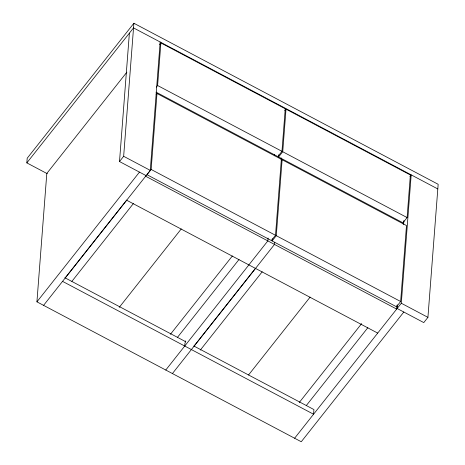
<?xml version="1.0" encoding="UTF-8"?>
<svg xmlns="http://www.w3.org/2000/svg" width="465" height="465" viewBox="0 0 465 465"><rect width="100%" height="100%" fill="white"/><g stroke="black" fill="none" stroke-linecap="round" stroke-linejoin="round"><path stroke-width="0.7" d="M47.378 173.753L26.836 162.884L27.197 158.228L133.891 23.25L438.164 184.297L427.928 317.345L423.778 322.594L397.156 308.498L397.43 304.895M403.812 312.021L301.262 441.75L36.927 301.837L46.802 173.451L126.864 72.174M146.126 175.636L119.505 161.541L129.386 33.154M119.505 161.541L123.655 156.292L133.891 23.25M43.582 305.36L150.276 170.388L160.158 42.001M151.142 169.458L156.984 93.488L281.36 159.321L275.513 235.284L271.362 240.533L146.992 174.706L151.142 169.458L275.513 235.284M156.356 87.083L157.6 85.508L160.878 42.931L285.248 108.764L281.97 151.334L277.82 156.583L156.013 92.111M184.733 346.036L184.971 342.978A1.349 0.384 -62.1 0 0 185.744 341.281A1.349 0.384 -62.1 0 0 185.093 341.38M268.061 238.022L267.84 240.905L165.767 370.035M274.391 155.792L274.501 154.351M281.29 160.774L282.121 159.722L406.491 225.548L400.644 301.518L396.494 306.766L272.124 240.94L272.292 238.766M284.766 110.74L286.01 109.165L410.38 174.991L407.102 217.568L402.957 222.816L278.582 156.99L278.75 154.822M274.664 242.265L274.495 244.427L172.422 373.558M281.046 159.321L281.156 157.873M272.124 240.94L276.274 235.691L282.121 159.722M278.582 156.99L282.732 151.741L286.01 109.165M396.988 305.11L396.68 309.097L145.655 176.235M403.207 224.229L403.428 221.363M403.649 224.113L403.922 220.503M294.607 438.228L401.301 303.25L411.182 174.863L409.938 176.438M26.836 162.884L133.531 27.906L437.803 188.953M159.635 44.506L160.878 42.931M156.159 94.54L156.984 93.488M36.927 301.837L139.471 172.114M65.24 277.832L126.713 200.06M71.895 281.354L133.368 203.583M119.238 307.388L181.263 228.914M170.428 334.312L232.355 255.977M177.531 337.27L239.01 259.499M194.079 346.024L255.552 268.259M200.287 350.116L262.208 271.781M248.525 375.011L310.108 297.112M299.268 402.51L361.642 323.605M306.371 405.463L367.85 327.691M157.6 85.508L281.97 151.334M282.732 151.741L407.102 217.568M276.274 235.691L400.644 301.518M123.655 156.292L150.276 170.388M401.301 303.25L427.928 317.345M126.683 200.229L377.714 333.097M64.833 277.727L185.529 341.612M193.876 346.03L313.933 409.572L313.573 414.234L62.548 281.366"/></g></svg>
